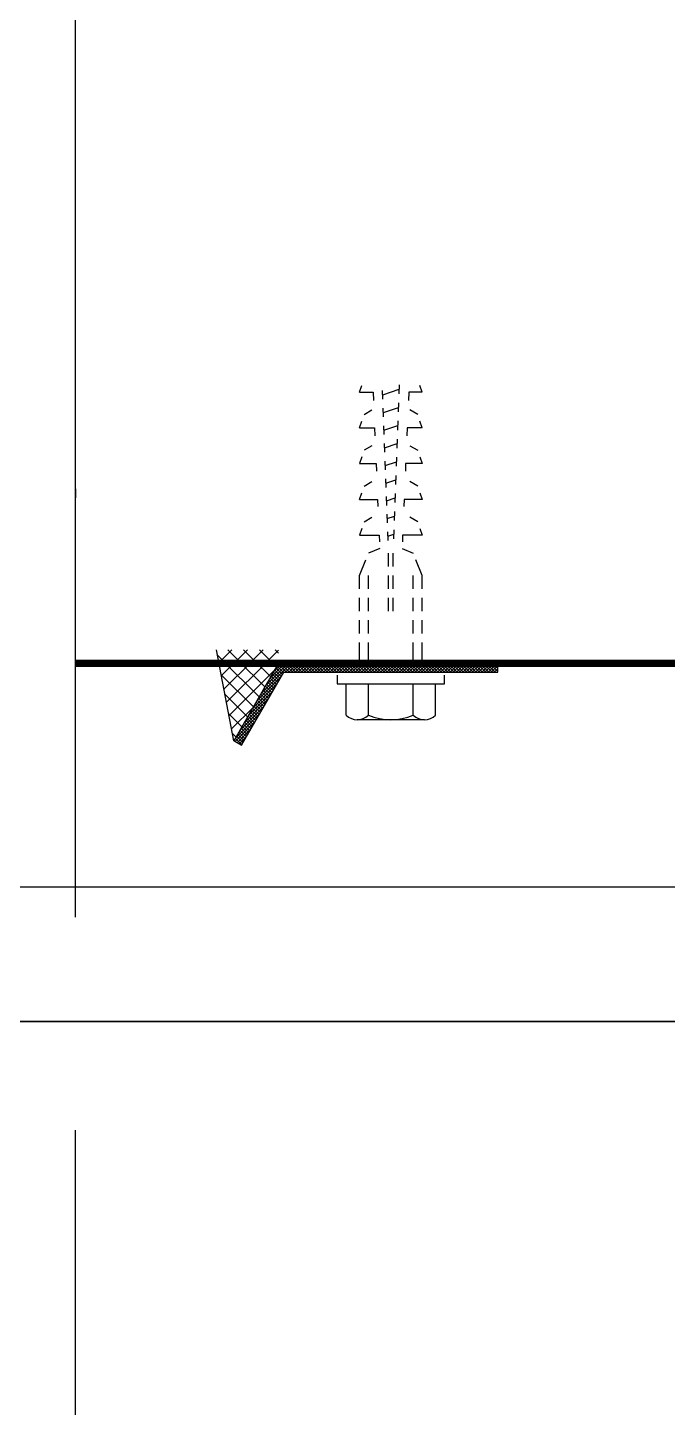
# Model space of a CAD drawing. Header units: inches. Extents: x 21 to 32698, y 13 to 3712.
# Drawn here: x 15331.18 to 15338.33, y 1443.77 to 1459.19 of the extents above; entities that cross this region are included whole.
import ezdxf

# ---------------------------------------------------------------- set-up
doc = ezdxf.new("R2010")
doc.units = ezdxf.units.IN
doc.header["$MEASUREMENT"] = 0
doc.set_wipeout_variables(frame=1)
for name, pattern in [('DOT', [6.349999999999998, 0, -6.349999999999998]), ('HIDDEN', [9.524999999999995, 6.349999999999998, -3.174999999999998]), ('IMPORT-HIDDEN2', [47.625, 31.75, -15.875])]:
    doc.linetypes.add(name, pattern=pattern)
for name, color, linetype, lineweight in [('Z_MİM_-KM-BEAM-RAY', 8, 'DOT', 25), ('Z_MİM_-KM-GLAZ', 8, 'Continuous', 25), ('Z_MİM_-KM-RAY-1', 8, 'IMPORT-HIDDEN2', 25), ('Z_MİM_-KM-WALL', 8, 'Continuous', 25), ('Z_MİM_-KM-WALL-IZO-TERMAL', 8, 'Continuous', 25), ('Z_MİM_-KM-WALL-PLASTER', 8, 'Continuous', 25), ('Z_MİM_Aksesuar', 8, 'Continuous', 25), ('Z_MİM_AUDIT_D_040619093244-1', 8, 'Continuous', 25), ('Z_MİM_MYM_MEMBRAN_', 8, 'HIDDEN', 25), ('Z_MİM_PROFIL', 8, 'Continuous', 25)]:
    doc.layers.add(name, color=color, linetype=linetype, lineweight=lineweight)
doc.layers.add('Z_MİM_-KM-WALL-TERMAL-PATTERN', color=8, linetype='BATTING', lineweight=25, plot=False)
doc.linetypes.add('BATTING', pattern='A,0.00254,-2.54,[134,ltypeshp.shx,S=2.54,R=0,X=-2.54,Y=0],-5.08,[134,ltypeshp.shx,S=2.54,R=180,X=2.54,Y=0],-2.54', length=10.16254)

# ---------------------------------------------------------------- blocks, each defined once
blk = doc.blocks.new('-KM_Kiriş İzi-2K')
at = {"layer": 'Z_MİM_-KM-BEAM-RAY'}
blk.add_line((0, 530.0001800060272), (0, 150.0001549720764), dxfattribs=at)
blk = doc.blocks.new('*U147')
at = {"layer": 'Z_MİM_AUDIT_D_040619093244-1'}
for points in [[(-3.031279938051027, -16.12495404386575), (-3.106279938051026, -16.14995404386576)], [(-3.031279938051027, -16.12495404386575), (-3.031279938051027, -16.27580404386539)], [(-2.781279938051027, -16.17495404386577), (-2.831279938051027, -16.26245404386576)], [(-2.631279938051028, -16.12495404386575), (-2.706279938051026, -16.14995404386576)], [(-2.631279938051028, -16.12495404386575), (-2.631279938051028, -16.29275404387303)], [(-2.431279938051026, -16.26245404386576), (-2.381279938051028, -16.17495404386577)], [(-2.306279938051026, -16.14995404386576), (-2.231279938051026, -16.12495404386575), (-2.231279938051026, -16.30970404388065), (-2.14682493807051, -16.31328404387608)], [(-1.981279938051026, -16.17495404386577), (-2.031279938051026, -16.26245404386576)], [(-1.906279938051026, -16.14995404386576), (-1.831279938051026, -16.12495404386575), (-1.831279938051026, -16.32664904387351), (-1.751554938068164, -16.33002904385942)], [(-1.581279938051026, -16.17495404386577), (-1.631279938051027, -16.26245404386576)], [(-1.506279938051027, -16.14995404386576), (-1.431279938051026, -16.12495404386575), (-1.431279938051026, -16.34359904385786), (-1.356279938051027, -16.34677404386606)], [(-0.9812799380510275, -16.12495404386575), (-1.157749938068461, -16.19554404386002)], [(-0.8312799380510274, -16.12495404386575), (-0.9812799380510275, -16.12495404386575)], [(-0.5812799380510274, -16.12495404386575), (-0.7312799380510278, -16.12495404386575)], [(-0.3312799380510274, -16.12495404386577), (-0.4812799380510279, -16.12495404386575)], [(-0.0812799380510274, -16.12495404386577), (-0.2312799380510278, -16.12495404386577)], [(-3.031279938051027, -16.27580404386539), (-2.93736993806671, -16.27978404385652)], [(-2.631279938051028, -16.29275404387303), (-2.542099938064364, -16.29653404385466)], [(-1.281279938051027, -16.34995404386576), (-1.231279938051027, -16.22495404386576)], [(-0.8312799380510274, -16.22495404386576), (-0.9812799380510275, -16.22495404386576)], [(-0.5812799380510274, -16.22495404386576), (-0.7312799380510278, -16.22495404386576)], [(-0.3312799380510274, -16.22495404386576), (-0.4812799380510279, -16.22495404386576)], [(-0.0812799380510274, -16.22495404386576), (-0.2312799380510278, -16.22495404386576)], [(-3.011904938064997, -16.3830840438852), (-3.113154938060341, -16.3793340438759)], [(-3.000789938063841, -16.56642404387388), (-3.062529938051027, -16.38120904385727)], [(-2.809404938051026, -16.39058404385727), (-2.910654938069653, -16.38683404387123)], [(-2.80322993806332, -16.55910904386695), (-2.860029938060341, -16.38870904387589)], [(-2.60690493806034, -16.3980840438759), (-2.708154938055684, -16.39433404386658)], [(-2.605669938062798, -16.55178904386852), (-2.657529938069654, -16.39620904387124)], [(-2.404404938069654, -16.40558404387124), (-2.505654938064997, -16.4018340438852)], [(-2.408109938062278, -16.54447404386158), (-2.455029938055683, -16.40370904386658)], [(-2.201904938055684, -16.41308404386657), (-2.303154938051028, -16.40933404385727)], [(-2.210544938070249, -16.53715404386315), (-2.252529938064997, -16.41120904388521)], [(-1.999404938064996, -16.42058404388521), (-2.10065493806034, -16.41683404387589)], [(-2.012984938069728, -16.52983404386472), (-2.050029938051026, -16.41870904385726)], [(-1.796684938052218, -16.42808904387206), (-1.89796493806645, -16.42433904388602)], [(-1.815424938069206, -16.52251904385778), (-1.84752993806034, -16.42620404388438)], [(-1.59440493806034, -16.43557904388439), (-1.695654938055684, -16.43182904387507)], [(-1.617864938068684, -16.51519904385935), (-1.645029938069654, -16.43370404385645)], [(-1.391904938069654, -16.44307904385644), (-1.493154938064996, -16.43932904387041)], [(-1.420304938068164, -16.50787904386092), (-1.442529938055684, -16.44120404387507)], [(-1.081279938051026, -16.44995404386576), (-1.231279938051027, -16.44995404386576)], [(-1.081279938051026, -16.49995404386575), (-1.231279938051027, -16.49995404386575)], [(-0.8312799380510274, -16.44995404386576), (-0.9812799380510275, -16.44995404386576)], [(-0.8312799380510274, -16.49995404386575), (-0.9812799380510275, -16.49995404386575)], [(-0.5812799380510274, -16.44995404386576), (-0.7312799380510278, -16.44995404386576)], [(-0.5812799380510274, -16.49995404386575), (-0.7312799380510278, -16.49995404386575)], [(-2.951394938060563, -16.56460404386892), (-3.050174938060825, -16.56826404386814)], [(-2.753834938060042, -16.55728404387049), (-2.852614938060304, -16.56094404386971)], [(-2.55627493805952, -16.54996404387205), (-2.655054938059781, -16.55362404387128)], [(-2.631279938051028, -16.65715404388176), (-2.542099938064364, -16.65337404387686)], [(-2.631279938051028, -16.82495404386576), (-2.631279938051028, -16.65715404388176)], [(-2.358714938059, -16.54264404387362), (-2.457494938059261, -16.54630404387283)], [(-2.306279938051026, -16.79995404386577), (-2.231279938051026, -16.82495404386576), (-2.231279938051026, -16.64020404387415), (-2.14682493807051, -16.63662404387872)], [(-2.161154938058477, -16.53532404387519), (-2.259934938058739, -16.5389840438744)], [(-1.963594938057956, -16.52800404387675), (-2.062374938058217, -16.53166404387596)], [(-1.765119938051809, -16.52065404385942), (-1.864444938057583, -16.52433404387123)], [(-1.831279938051026, -16.62325904385801), (-1.751554938068164, -16.61987904387209)], [(-1.831279938051026, -16.82495404386576), (-1.831279938051026, -16.62325904385801)], [(-1.568474938056914, -16.51336904387139), (-1.667254938057174, -16.51702904387061)], [(-1.506279938051027, -16.79995404386577), (-1.431279938051026, -16.82495404386576), (-1.431279938051026, -16.60630904387366), (-1.356279938051027, -16.60312904387396)], [(-1.370914938056392, -16.50604904387295), (-1.469694938056653, -16.50970904387216)], [(-1.281279938051027, -16.59995404386576), (-1.231279938051027, -16.72495404386576)], [(-3.031279938051027, -16.82495404386576), (-3.106279938051026, -16.79995404386577)], [(-3.031279938051027, -16.67410404386614), (-2.93736993806671, -16.670124043875)], [(-3.031279938051027, -16.82495404386576), (-3.031279938051027, -16.67410404386614)], [(-2.781279938051027, -16.77495404386576), (-2.831279938051027, -16.68745404386575)], [(-2.631279938051028, -16.82495404386576), (-2.706279938051026, -16.79995404386577)], [(-2.431279938051026, -16.68745404386575), (-2.381279938051028, -16.77495404386576)], [(-1.981279938051026, -16.77495404386576), (-2.031279938051026, -16.68745404386575)], [(-1.831279938051026, -16.82495404386576), (-1.906279938051026, -16.79995404386577)], [(-1.581279938051026, -16.77495404386576), (-1.631279938051027, -16.68745404386575)], [(-0.9812799380510275, -16.82495404386576), (-1.157749938068461, -16.7543640438715)], [(-0.8312799380510274, -16.72495404386576), (-0.9812799380510275, -16.72495404386576)], [(-0.5812799380510274, -16.72495404386576), (-0.7312799380510278, -16.72495404386576)], [(-0.3312799380510274, -16.72495404386576), (-0.4812799380510279, -16.72495404386576)], [(-0.0812799380510274, -16.72495404386576), (-0.2312799380510278, -16.72495404386576)], [(-0.8312799380510274, -16.82495404386576), (-0.9812799380510275, -16.82495404386576)], [(-0.5812799380510274, -16.82495404386576), (-0.7312799380510278, -16.82495404386576)], [(-0.3312799380510274, -16.82495404386577), (-0.4812799380510279, -16.82495404386576)], [(-0.0812799380510274, -16.82495404386577), (-0.2312799380510278, -16.82495404386577)]]:
    blk.add_lwpolyline(points, dxfattribs=at)
blk.add_wipeout([(159.9999999999272, 5.000000000788674), (160.0000000001746, -36.50000000109577), (-5.820766091346741e-11, -36.500000001575984), (2.3283064365386963e-10, 5.000000000788674)])
at = {"layer": 'Z_MİM_Aksesuar'}
h = blk.add_hatch(dxfattribs=at)
h.set_pattern_fill('ANSI37', color=256, angle=180, style=0)
h.set_pattern_definition([(134.9999999999999, (336.5906689657015, -0.3493458192093115), (0.0883883476483185, 0.0883883476483184), []), (44.99999999999999, (336.5906689657015, -0.3493458192093115), (0.0883883476483184, -0.0883883476483185), [])])
h.paths.add_polyline_path([(0.8660254041082069, -18.23019908457212), (3.14305e-10, -17.73019908457212), (-0.1517503456561986, -17.73019908457212), (-0.1517503456561986, -18.42199098447021)])
at = {"layer": 'Z_MİM_PROFIL'}
h = blk.add_hatch(dxfattribs=at)
h.set_pattern_fill('ANSI37', color=256, scale=0.2, angle=-1.27e-14, style=0)
h.set_pattern_definition([(314.9999999999999, (2686.230920537715, 9681.96757433198), (-0.0176776695296637, -0.0176776695296637), []), (225, (2686.230920537715, 9681.96757433198), (-0.0176776695296637, 0.0176776695296637), [])])
h.paths.add_polyline_path([(3.14305e-10, -17.73019908457212), (0.8660254041082069, -18.23019908457212), (0.9160254041082057, -18.14359654418808), (0.1000000003143047, -17.67246405764166), (0.1000000003143047, -15.28082995489389), (3.14305e-10, -15.28082995489389)])
at = {"layer": 'Z_MİM_-KM-RAY-1', "ltscale": 0.15}
blk.add_line((160.0000000001746, -20.00000000109583), (0, -19.99999999921135), dxfattribs=at)
at = {"layer": 'Z_MİM_-KM-WALL'}
blk.add_lwpolyline([(3.725127e-10, -19.99999999960568), (3.725162e-10, 3.943228e-10)], dxfattribs=at)
at = {"layer": 'Z_MİM_-KM-WALL-IZO-TERMAL', "ltscale": 1.5}
blk.add_lwpolyline([(1.000000055390392, -32.50000000656732), (4.0000000554486, -32.50000000656732), (4.000000055425321, -12.50000000391304)], dxfattribs=at)
at = {"layer": 'Z_MİM_-KM-WALL-PLASTER', "ltscale": 1.5}
blk.add_lwpolyline([(0.5027983085368568, -35.0000000068467), (4.002798308897743, -35.0000000068467), (4.002798308874464, -11.36560838867594)], dxfattribs=at)
at = {"layer": 'Z_MİM_-KM-WALL-TERMAL-PATTERN', "ltscale": 0.16}
blk.add_lwpolyline([(1.000000055402032, -30.0000000010958), (2.500000055448599, -30.0000000010958), (2.500000055436959, -12.70260324815903)], dxfattribs=at)
at = {"layer": 'Z_MİM_Aksesuar'}
blk.add_line((0.8660254041082069, -18.23019908457212), (-0.1517503456561986, -18.42199098447021), dxfattribs=at)
at = {"layer": 'Z_MİM_AUDIT_D_040619093244-1'}
for p, q in [((0.5812172313802721, -15.97495404386576), (0.2312172313802705, -15.97495404386576)), ((0.6312172313802709, -16.09995404386576), (0.6312172313802709, -16.84995404386576)), ((0.5812172313802721, -16.22495404386576), (0.2312172313802705, -16.22495404386576)), ((0.5812172313802721, -16.72495404386576), (0.2312172313802705, -16.72495404386576)), ((0.5812172313802721, -16.97495404386576), (0.2312172313802705, -16.97495404386576))]:
    blk.add_line(p, q, dxfattribs=at)
blk.add_lwpolyline([(3.14305e-10, -17.73019908457212), (0.8660254041082069, -18.23019908457212), (0.9160254041082057, -18.14359654418808), (0.1000000003143047, -17.67246405764166), (0.1000000003143047, -15.28082995489389), (3.14305e-10, -15.28082995489389)], close=True, dxfattribs=at)
for points in [[(0.1312172313802709, -17.07495404386577), (0.2312172313802705, -17.07495404386577), (0.2312172313802705, -15.87495404386577), (0.1312172313802709, -15.87495404386577)], [(-0.0437827686197281, -16.12495404386577), (-0.1937827686197284, -16.12495404386577)], [(-0.0147879823926065, -16.12495404386577), (-0.1647879823926068, -16.12495404386577)], [(-0.0437827686197281, -16.22495404386576), (-0.1937827686197284, -16.22495404386576)], [(-0.0147879823926065, -16.22495404386576), (-0.1647879823926068, -16.22495404386576)], [(-0.0437827686197281, -16.72495404386576), (-0.1937827686197284, -16.72495404386576)], [(-0.0147879823926065, -16.72495404386576), (-0.1647879823926068, -16.72495404386576)], [(-0.0437827686197281, -16.82495404386577), (-0.1937827686197284, -16.82495404386577)], [(-0.0147879823926065, -16.82495404386577), (-0.1647879823926068, -16.82495404386577)]]:
    blk.add_lwpolyline(points, dxfattribs=at)
for centre, radius, start, end in [((0.4499672313802705, -16.09995404386576), 0.1812499999999943, 316.3971810456961, 43.60281895430392), ((-0.0187827686197295, -16.47495404386576), 0.65, 337.3801350288703, 22.61986497112973), ((0.4499672313802705, -16.84995404386576), 0.1812499999999943, 316.3971810456961, 43.60281895430392)]:
    blk.add_arc(centre, radius, start, end, dxfattribs=at)
at = {"layer": 'Z_MİM_MYM_MEMBRAN_', "ltscale": 20, "const_width": 0.08}
blk.add_lwpolyline([(4.077334719628546, -7.649992908911413), (4.058283251163068, -12.70260324813574), (4.058283251163068, -12.70260324813574), (3.725127e-10, -12.70260324813574), (3.725127e-10, -19.99999999960568), (3.725127e-10, -19.99999999960568)], dxfattribs=at)

msp = doc.modelspace()

# ---------------------------------------------------------------- linework, layer by layer
at = {"layer": 'Z_MİM_-KM-WALL'}
msp.add_lwpolyline([(18831.71428795201, 982.0831087493367), (17341.71380157811, 982.0831087493367), (17341.71380157811, 1012.083108749337), (16641.71327705724, 1012.083108749337), (16641.71327705724, 982.0831009268891), (15331.71404953344, 982.0831009268891), (15331.71404953344, 1637.083169546073), (15041.7142477133, 1637.083169546073), (15041.71480293615, 2582.084265079447), (18831.71428795201, 2582.084265079447)], close=True, dxfattribs=at)

# ---------------------------------------------------------------- block references
at = {"layer": 'Z_MİM_-KM-BEAM-RAY'}
msp.add_blockref('-KM_Kiriş İzi-2K', (15331.71404953344, 982.0831087493367), dxfattribs=at)

# ---------------------------------------------------------------- next in the draw order: block references
at = {"layer": 'Z_MİM_-KM-GLAZ', "ltscale": 1.5, "rotation": 270}
msp.add_blockref('*U147', (15351.71404953323, 1452.083095432399), dxfattribs=at)

doc.saveas('drawing.dxf')
